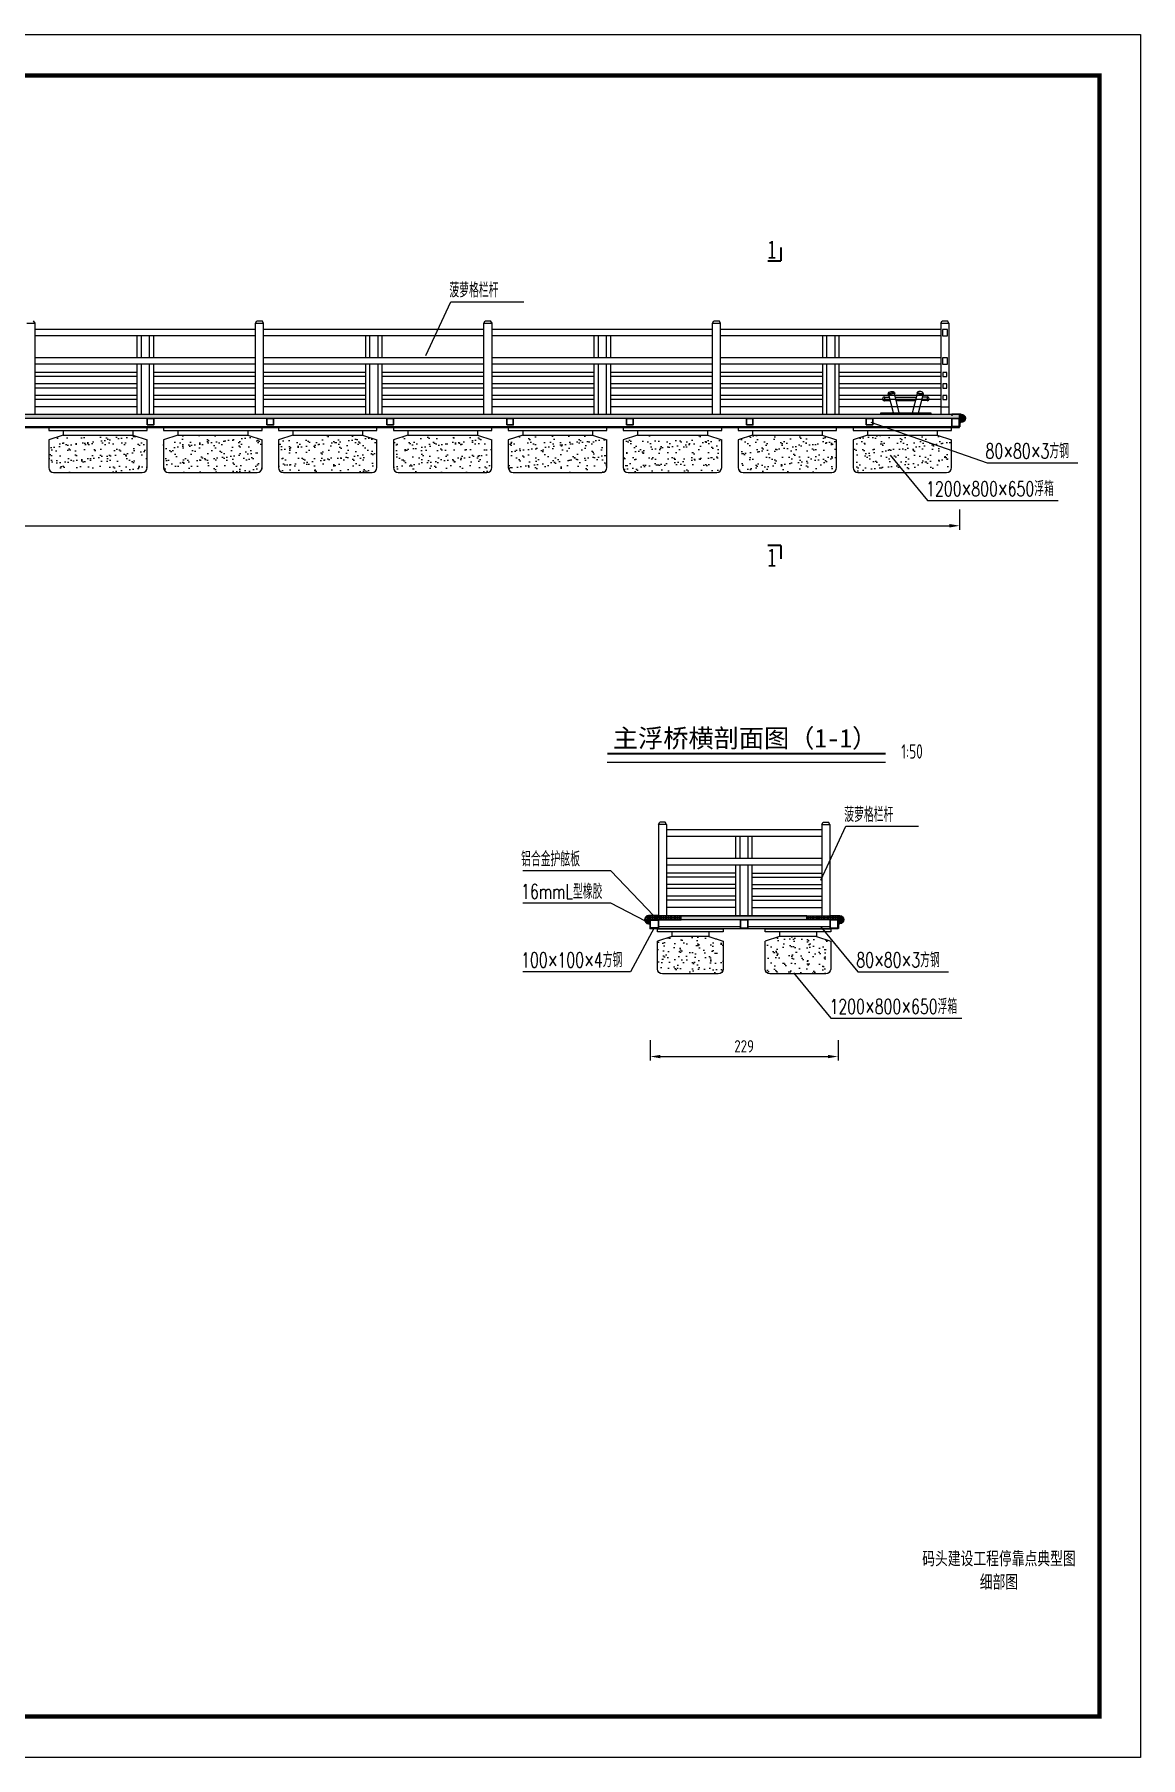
# Model space of a CAD drawing. Header units: inches. Extents: x 23 to 70, y 0 to 119.
# Drawn here: x 46.94 to 60.42, y -0.45 to 20.55 of the extents above; entities that cross this region are included whole.
import ezdxf
from ezdxf.enums import TextEntityAlignment as Align

# ---------------------------------------------------------------- set-up
doc = ezdxf.new("R2010")
doc.units = ezdxf.units.IN
doc.header["$MEASUREMENT"] = 0
doc.linetypes.add('DASH', pattern=[0.35, 0.25, -0.1])
for name, color, linetype, lineweight in [('000文字', 3, 'Continuous', 18), ('000标注', 3, 'Continuous', 18), ('00标注文字', 2, 'Continuous', 15), ('JZYS-01-文本层', 7, 'Continuous', 18)]:
    doc.layers.add(name, color=color, linetype=linetype, lineweight=lineweight)
for name, color, linetype in [('DXPM', 4, 'Continuous'), ('lmfx', 5, 'Continuous'), ('lmmt', 2, 'Continuous'), ('PUB_TEXT', 7, 'Continuous'), ('图框', 7, 'Continuous'), ('标尺', 1, 'Continuous'), ('栏杆', 2, 'Continuous'), ('辅助', 7, 'Continuous'), ('钢结构', 5, 'Continuous')]:
    doc.layers.add(name, color=color, linetype=linetype)
doc.styles.add('3.5号仿宋', font='仿宋GB2312.ttf', dxfattribs={"width": 0.714286, "height": 0.0035})
doc.styles.add('ECIDI', font='仿宋GB2312.ttf', dxfattribs={"width": 0.7})
doc.styles.get("Standard").update_dxf_attribs({"font": 'txt', "bigfont": 'gbcbig.shx'})
doc.styles.add('TSSD_Dimension', font='tssdeng.shx', dxfattribs={"width": 0.8, "bigfont": 'hztxt.shx'})
doc.styles.add('黑体', font='')
doc.styles.get('黑体').set_extended_font_data('SimHei')
doc.dimstyles.new('TSSD_200_1_3.5', dxfattribs={"dimscale": 0.25, "dimtxt": 2.85, "dimasz": 2.5, "dimexe": 1, "dimexo": 2.5, "dimgap": 1, "dimtad": 1, "dimdec": 0, "dimlfac": 100, "dimzin": 0, "dimdsep": 46, "dimtxsty": 'TSSD_Dimension', "dimcen": 0, "dimdle": 1, "dimclrd": 3, "dimclre": 3, "dimclrt": 7, "dimadec": 1, "dimazin": 0, "dimtfac": 1, "dimtdec": 0, "dimtix": 1, "dimtmove": 2, "dimatfit": 3, "dimfxl": 5, "dimfxlon": 1, "dimtolj": 1, "dimtzin": 0, "dimarcsym": 0})

# ---------------------------------------------------------------- blocks, each defined once
blk = doc.blocks.new('fxlm')
at = {"layer": '标尺'}
h = blk.add_hatch(dxfattribs=at)
h.set_pattern_fill('AR-SAND', color=251, scale=3)
h.set_pattern_definition([(37.5, (-492.61, 4373.36), (-4.8000939, 146.8239712), [0, -115.824, 0, -129.54, 0, -123.825]), (7.5, (-492.6, 4373.36), (134.856985, 215.04753), [0, -62.484, 0, -104.394, 0, -40.005]), (327.5, (-586.33, 4373.36), (237.297711, 0.4311554), [0, -38.1, 0, -137.16, 0, -179.07]), (317.5, (-586.33, 4373.36), (229.0669357, 66.878797), [0, -19.05, 0, -89.916, 0, -102.87])])
h.paths.add_polyline_path([(7362395, 3819266, 0.414214), (7362335, 3819326), (7361995, 3819326), (7361938, 3819151), (7361938, 3818701), (7361995, 3818526), (7362335, 3818526, 0.414214), (7362395, 3818586)])
at = {"layer": '栏杆', "color": 5}
for p, q in [((7361883, 3819326), (7361845, 3819326)), ((7361845, 3819326), (7361845, 3818526)), ((7361883, 3818526), (7361883, 3819326)), ((7361938, 3819151), (7361995, 3819326)), ((7362335, 3819326), (7361995, 3819326)), ((7361883, 3819151), (7361938, 3819151)), ((7361938, 3818701), (7361938, 3819151)), ((7362395, 3818586), (7362395, 3819266)), ((7361883, 3818701), (7361938, 3818701)), ((7361938, 3818701), (7361995, 3818526)), ((7361845, 3818526), (7361883, 3818526)), ((7361995, 3818526), (7362335, 3818526))]:
    blk.add_line(p, q, dxfattribs=at)
for centre, start, end in [((7362335, 3819266), 0, 90), ((7362335, 3818586), 270, 0)]:
    blk.add_arc(centre, 60, start, end, dxfattribs=at)
blk = doc.blocks.new('x')
at = {"layer": 'lmfx', "color": 7}
blk.add_lwpolyline([(7362307, 3813659), (7362287, 3813659), (7362287, 3813559), (7362445, 3813559), (7362445, 3813609), (7362441, 3813609), (7362441, 3813563), (7362291, 3813563), (7362291, 3813655), (7362307, 3813655), (7362307, 3813659)], close=True, dxfattribs=at)
at = {"layer": '栏杆', "color": 7}
for p, q in [((7362287, 3813559), (7362287, 3813547)), ((7362287, 3813547), (7362297, 3813547)), ((7362289, 3813557), (7362289, 3813549)), ((7362289, 3813557), (7362389, 3813557)), ((7362297, 3813549), (7362289, 3813549)), ((7362297, 3813547), (7362297, 3813549)), ((7362381, 3813547), (7362381, 3813549)), ((7362381, 3813549), (7362389, 3813549)), ((7362391, 3813547), (7362381, 3813547)), ((7362391, 3813559), (7362391, 3813547))]:
    blk.add_line(p, q, dxfattribs=at)
at = {"layer": '钢结构', "color": 7}
blk.add_line((7362389, 3813549), (7362389, 3813557), dxfattribs=at)
blk = doc.blocks.new('d')
at = {"layer": '钢结构', "color": 5}
for p, q in [((3001302, 1589187), (3001312, 1589187)), ((3001302, 1589182), (3001312, 1589182)), ((3001302, 1589182), (3001302, 1589174)), ((3001302, 1589174), (3001327, 1589174)), ((3001311, 1589195), (3001393, 1589195)), ((3001312, 1589182), (3001312, 1589187)), ((3001327, 1589195), (3001327, 1589220)), ((3001327, 1589187), (3001377, 1589187)), ((3001327, 1589182), (3001327, 1589187)), ((3001327, 1589182), (3001327, 1589182)), ((3001327, 1589182), (3001327, 1589174)), ((3001335, 1589195), (3001335, 1589225)), ((3001348, 1589228), (3001348, 1589195)), ((3001356, 1589228), (3001356, 1589195)), ((3001369, 1589195), (3001369, 1589225)), ((3001377, 1589195), (3001377, 1589220)), ((3001377, 1589182), (3001377, 1589187)), ((3001377, 1589182), (3001377, 1589182)), ((3001377, 1589182), (3001377, 1589174)), ((3001377, 1589174), (3001402, 1589174)), ((3001392, 1589187), (3001402, 1589187)), ((3001392, 1589182), (3001392, 1589187)), ((3001392, 1589182), (3001402, 1589182)), ((3001402, 1589174), (3001402, 1589182))]:
    blk.add_line(p, q, dxfattribs=at)
for radius, start, end in [(50, 0, 180), (42, 10.9806, 169.0194)]:
    blk.add_arc((3001352, 1589187), radius, start, end, dxfattribs=at)
blk = doc.blocks.new('12')
at = {"layer": '标尺'}
h = blk.add_hatch(dxfattribs=at)
h.set_pattern_fill('AR-SAND', color=251, scale=3)
h.set_pattern_definition([(37.5, (1537.07, -550), (-4.8000939, 146.8239712), [0, -115.824, 0, -129.54, 0, -123.825]), (7.5, (1537.07, -550), (134.856985, 215.04753), [0, -62.484, 0, -104.394, 0, -40.005]), (327.5, (1443.35, -550), (237.297711, 0.4311554), [0, -38.1, 0, -137.16, 0, -179.07]), (317.5, (1443.35, -550), (229.0669357, 66.878797), [0, -19.05, 0, -89.916, 0, -102.87])])
h.paths.add_polyline_path([(7326599, 3802014), (7326424, 3802071), (7325574, 3802071), (7325399, 3802014), (7325399, 3801674, 0.414214), (7325459, 3801614), (7326539, 3801614, 0.414214), (7326599, 3801674)])
at = {"layer": '栏杆', "color": 5}
for p, q in [((7325399, 3802164), (7325399, 3802126)), ((7326599, 3802164), (7325399, 3802164)), ((7325399, 3802126), (7326599, 3802126)), ((7325574, 3802071), (7325399, 3802014)), ((7325574, 3802126), (7325574, 3802071)), ((7325574, 3802071), (7326424, 3802071)), ((7326424, 3802126), (7326424, 3802071)), ((7326424, 3802071), (7326599, 3802014)), ((7326599, 3802126), (7326599, 3802164)), ((7325399, 3802014), (7325399, 3801674)), ((7326599, 3801674), (7326599, 3802014)), ((7325459, 3801614), (7326539, 3801614))]:
    blk.add_line(p, q, dxfattribs=at)
for centre, start, end in [((7325459, 3801674), 180, 270), ((7326539, 3801674), 270, 0)]:
    blk.add_arc(centre, 60, start, end, dxfattribs=at)
blk = doc.blocks.new('*D219')
at = {"layer": 'Defpoints', "color": 0, "transparency": 16777216}
for p in [(26.012, 15.76), (58.212, 15.76), (58.212, 14.562)]:
    blk.add_point(p, dxfattribs=at)
at = {"layer": '辅助', "color": 3, "linetype": 'ByBlock', "lineweight": -2, "transparency": 16777216}
for p, q in [((26.012, 14.762), (26.012, 14.512)), ((58.212, 14.762), (58.212, 14.512))]:
    blk.add_line(p, q, dxfattribs=at)
at = {"layer": '辅助', "color": 3, "lineweight": -2, "transparency": 16777216}
blk.add_line((26.137, 14.562), (58.087, 14.562), dxfattribs=at)
at = {"layer": '辅助', "color": 3, "transparency": 16777216}
for points in [[(26.137, 14.583), (26.137, 14.541), (26.012, 14.562)], [(58.087, 14.583), (58.087, 14.541), (58.212, 14.562)]]:
    blk.add_solid(points, dxfattribs=at)
at = {"layer": '辅助', "color": 7, "transparency": 16777216, "insert": (42.112, 14.687), "char_height": 0.15, "attachment_point": 5, "style": 'TSSD_Dimension'}
blk.add_mtext('\\A1;3220', dxfattribs=at)
blk = doc.blocks.new('*D220')
at = {"layer": 'Defpoints', "color": 0, "transparency": 16777216}
for p in [(54.441, 9.649), (56.731, 9.649), (56.731, 8.093)]:
    blk.add_point(p, dxfattribs=at)
at = {"layer": '辅助', "color": 3, "linetype": 'ByBlock', "lineweight": -2, "transparency": 16777216}
for p, q in [((54.441, 8.293), (54.441, 8.043)), ((56.731, 8.293), (56.731, 8.043))]:
    blk.add_line(p, q, dxfattribs=at)
at = {"layer": '辅助', "color": 3, "lineweight": -2, "transparency": 16777216}
blk.add_line((54.566, 8.093), (56.606, 8.093), dxfattribs=at)
at = {"layer": '辅助', "color": 3, "transparency": 16777216}
for points in [[(54.566, 8.113), (54.566, 8.072), (54.441, 8.093)], [(56.606, 8.113), (56.606, 8.072), (56.731, 8.093)]]:
    blk.add_solid(points, dxfattribs=at)
at = {"layer": '辅助', "color": 7, "transparency": 16777216, "insert": (55.586, 8.218), "char_height": 0.15, "attachment_point": 5, "style": 'TSSD_Dimension'}
blk.add_mtext('\\A1;229', dxfattribs=at)
blk = doc.blocks.new('A$C54130089')
at = {"color": 2}
for p, q in [((163, 254), (84, 238)), ((148, 10), (91, 228)), ((160, 242), (92, 228)), ((220, 10), (160, 242)), ((380, 10), (440, 242)), ((437, 254), (516, 238)), ((440, 242), (508, 228)), ((452, 10), (509, 228)), ((35, 204), (40, 204)), ((35, 154), (40, 154)), ((40, 204), (40, 154)), ((40, 199), (99, 199)), ((40, 159), (109, 159)), ((171, 199), (429, 199)), ((182, 159), (418, 159)), ((560, 159), (491, 159)), ((560, 199), (501, 199)), ((560, 204), (560, 154)), ((565, 204), (560, 204)), ((565, 154), (560, 154))]:
    blk.add_line(p, q, dxfattribs=at)
for points in [[(92, 228), (87, 227), (84, 238, -0.591967), (163, 254), (165, 243), (160, 242)], [(508, 228), (513, 227), (516, 238, 0.591967), (437, 254), (435, 243), (440, 242)]]:
    blk.add_lwpolyline(points, format="xyb", dxfattribs=at)
blk.add_lwpolyline([(-5, 10), (605, 10), (605, 0), (-5, 0)], close=True, dxfattribs=at)
for centre, start, end in [((41, 179), 102.6804, 257.3196), ((559, 179), 282.6804, 77.3196)]:
    blk.add_arc(centre, 25.6, start, end, dxfattribs=at)

msp = doc.modelspace()

# ---------------------------------------------------------------- hatches: boundary and pattern name
at = {"layer": 'lmmt'}
h = msp.add_hatch(dxfattribs=at)
h.set_pattern_fill('BRASS', color=251, scale=0.004)
h.set_pattern_definition([(0, (-7297.74936, -3786.954045), (0, 0.0254), []), (0, (-7297.74936, -3786.941345), (0, 0.0254), [0.0127, -0.00635])])
h.paths.add_polyline_path([(26.012, 15.92), (58.212, 15.92), (58.212, 15.87), (26.012, 15.87)])
h = msp.add_hatch(dxfattribs=at)
h.set_pattern_fill('BRASS', color=251, scale=0.004)
h.set_pattern_definition([(360, (-3767.497675, 7369.43888), (6e-18, 0.0254), []), (360, (-3767.497675, 7369.45158), (6e-18, 0.0254), [0.0127, -0.00635])])
h.paths.add_polyline_path([(54.441, 9.809), (54.441, 9.759), (54.821, 9.759), (54.821, 9.809)])
h = msp.add_hatch(dxfattribs=at)
h.set_pattern_fill('BRASS', color=251, scale=0.004)
h.set_pattern_definition([(360, (-3767.788645, 7369.43888), (6e-18, 0.0254), []), (360, (-3767.788645, 7369.45158), (6e-18, 0.0254), [0.0127, -0.00635])])
edge = h.paths.add_edge_path()
edge.add_line((56.732, 9.809), (56.732, 9.759))
edge.add_line((56.732, 9.759), (54.779, 9.759))
edge.add_line((54.531, 9.759), (54.531, 9.809))
edge.add_line((54.531, 9.809), (56.732, 9.809))
h = msp.add_hatch(dxfattribs=at)
h.set_pattern_fill('BRASS', color=251, scale=0.004)
h.set_pattern_definition([(360, (-3768.167675, 7369.43888), (6e-18, 0.0254), []), (360, (-3768.167675, 7369.45158), (6e-18, 0.0254), [0.0127, -0.00635])])
h.paths.add_polyline_path([(56.731, 9.809), (56.731, 9.759), (56.351, 9.759), (56.351, 9.809)])

# ---------------------------------------------------------------- linework, layer by layer
at = {"linetype": 'Continuous', "lineweight": 18, "const_width": 0.05}
msp.add_lwpolyline([(24.541, 20.05), (59.916, 20.05), (59.916, 0.05), (24.541, 0.05)], close=True, dxfattribs=at)
at = {"layer": '000标注', "const_width": 0.025}
for points in [[(56.037, 17.956), (56.037, 17.789)], [(55.871, 17.789), (56.037, 17.789)], [(55.871, 14.325), (56.037, 14.325)], [(56.037, 14.325), (56.037, 14.158)]]:
    msp.add_lwpolyline(points, dxfattribs=at)
at = {"layer": '00标注文字'}
for points in [[(51.71, 16.635), (52.013, 17.29), (52.901, 17.29)], [(57.129, 15.825), (58.546, 15.329), (59.651, 15.329)], [(57.366, 15.423), (57.821, 14.87), (59.414, 14.87)], [(56.521, 10.244), (56.825, 10.899), (57.712, 10.899)], [(54.487, 9.809), (53.962, 10.357), (52.888, 10.357)], [(54.384, 9.744), (53.962, 9.961), (52.888, 9.961)], [(54.49, 9.663), (54.203, 9.126), (52.888, 9.126)], [(56.515, 9.679), (56.971, 9.126), (58.076, 9.126)], [(56.189, 9.113), (56.644, 8.56), (58.237, 8.56)]]:
    msp.add_lwpolyline(points, dxfattribs=at)
at = {"layer": 'JZYS-01-文本层', "const_width": 0.025, "flags": 128}
msp.add_lwpolyline([(53.918, 11.785), (57.309, 11.785)], dxfattribs=at)
at = {"layer": 'JZYS-01-文本层', "flags": 128}
msp.add_lwpolyline([(53.918, 11.681), (57.309, 11.681)], dxfattribs=at)
at = {"layer": 'lmmt', "color": 2}
for p, q in [((46.847, 17.03), (46.947, 17.03)), ((46.947, 17.03), (46.93, 17.06)), ((46.947, 15.92), (46.947, 17.03)), ((49.631, 17.03), (49.649, 17.06)), ((49.631, 15.92), (49.631, 17.03)), ((49.631, 17.03), (49.731, 17.03)), ((49.649, 17.06), (49.713, 17.06)), ((49.731, 17.03), (49.713, 17.06)), ((49.731, 15.92), (49.731, 17.03)), ((52.415, 17.03), (52.433, 17.06)), ((52.415, 15.92), (52.415, 17.03)), ((52.415, 17.03), (52.515, 17.03)), ((52.433, 17.06), (52.497, 17.06)), ((52.515, 17.03), (52.497, 17.06)), ((52.515, 15.92), (52.515, 17.03)), ((55.199, 17.03), (55.217, 17.06)), ((55.199, 15.92), (55.199, 17.03)), ((55.199, 17.03), (55.299, 17.03)), ((55.217, 17.06), (55.281, 17.06)), ((55.299, 17.03), (55.281, 17.06)), ((55.299, 15.92), (55.299, 17.03)), ((57.982, 17.03), (58, 17.06)), ((57.982, 17.03), (57.982, 15.92)), ((57.982, 17.03), (58.082, 17.03)), ((58, 17.06), (58.065, 17.06)), ((58.082, 17.03), (58.065, 17.06)), ((58.082, 17.03), (58.082, 15.92)), ((49.631, 16.955), (46.947, 16.955)), ((49.631, 16.878), (46.947, 16.878)), ((48.189, 16.878), (48.189, 16.608)), ((48.239, 16.878), (48.239, 16.608)), ((48.339, 16.878), (48.339, 16.608)), ((48.389, 16.878), (48.389, 16.608)), ((52.415, 16.955), (49.731, 16.955)), ((52.415, 16.878), (49.731, 16.878)), ((50.973, 16.878), (50.973, 16.608)), ((51.023, 16.878), (51.023, 16.608)), ((51.123, 16.878), (51.123, 16.608)), ((51.173, 16.878), (51.173, 16.608)), ((55.199, 16.955), (52.515, 16.955)), ((55.199, 16.878), (52.515, 16.878)), ((53.757, 16.878), (53.757, 16.608)), ((53.807, 16.878), (53.807, 16.608)), ((53.907, 16.878), (53.907, 16.608)), ((53.957, 16.878), (53.957, 16.608)), ((57.982, 16.955), (55.299, 16.955)), ((57.982, 16.878), (55.299, 16.878)), ((56.541, 16.878), (56.541, 16.608)), ((56.591, 16.878), (56.591, 16.608)), ((56.691, 16.878), (56.691, 16.608)), ((56.741, 16.878), (56.741, 16.608)), ((49.631, 16.608), (46.947, 16.608)), ((52.415, 16.608), (49.731, 16.608)), ((55.199, 16.608), (52.515, 16.608)), ((57.982, 16.608), (55.299, 16.608)), ((49.631, 16.53), (46.947, 16.53)), ((48.189, 16.43), (46.947, 16.43)), ((48.189, 16.38), (46.947, 16.38)), ((48.189, 16.53), (48.189, 15.92)), ((48.239, 16.53), (48.239, 15.92)), ((48.339, 16.53), (48.339, 15.92)), ((48.389, 16.53), (48.389, 15.92)), ((49.631, 16.43), (48.389, 16.43)), ((49.631, 16.38), (48.389, 16.38)), ((52.415, 16.53), (49.731, 16.53)), ((50.973, 16.43), (49.731, 16.43)), ((50.973, 16.38), (49.731, 16.38)), ((50.973, 16.53), (50.973, 15.92)), ((51.023, 16.53), (51.023, 15.92)), ((51.123, 16.53), (51.123, 15.92)), ((51.173, 16.53), (51.173, 15.92)), ((52.415, 16.43), (51.173, 16.43)), ((52.415, 16.38), (51.173, 16.38)), ((55.199, 16.53), (52.515, 16.53)), ((53.757, 16.43), (52.515, 16.43)), ((53.757, 16.38), (52.515, 16.38)), ((53.757, 16.53), (53.757, 15.92)), ((53.807, 16.53), (53.807, 15.92)), ((53.907, 16.53), (53.907, 15.92)), ((53.957, 16.53), (53.957, 15.92)), ((55.199, 16.43), (53.957, 16.43)), ((55.199, 16.38), (53.957, 16.38)), ((57.982, 16.53), (55.299, 16.53)), ((56.541, 16.43), (55.299, 16.43)), ((56.541, 16.38), (55.299, 16.38)), ((56.541, 16.53), (56.541, 15.92)), ((56.591, 16.53), (56.591, 15.92)), ((56.691, 16.53), (56.691, 15.92)), ((56.741, 16.53), (56.741, 15.92)), ((57.982, 16.43), (56.741, 16.43)), ((57.982, 16.38), (56.741, 16.38)), ((48.189, 16.29), (46.947, 16.29)), ((48.189, 16.24), (46.947, 16.24)), ((49.631, 16.29), (48.389, 16.29)), ((49.631, 16.24), (48.389, 16.24)), ((50.973, 16.29), (49.731, 16.29)), ((50.973, 16.24), (49.731, 16.24)), ((52.415, 16.29), (51.173, 16.29)), ((52.415, 16.24), (51.173, 16.24)), ((53.757, 16.29), (52.515, 16.29)), ((53.757, 16.24), (52.515, 16.24)), ((55.199, 16.29), (53.957, 16.29)), ((55.199, 16.24), (53.957, 16.24)), ((56.541, 16.29), (55.299, 16.29)), ((56.541, 16.24), (55.299, 16.24)), ((57.982, 16.29), (56.741, 16.29)), ((57.982, 16.24), (56.741, 16.24)), ((48.189, 16.15), (46.947, 16.15)), ((48.189, 16.1), (46.947, 16.1)), ((48.189, 16.01), (46.947, 16.01)), ((49.631, 16.15), (48.389, 16.15)), ((49.631, 16.1), (48.389, 16.1)), ((49.631, 16.01), (48.389, 16.01)), ((50.973, 16.15), (49.731, 16.15)), ((50.973, 16.1), (49.731, 16.1)), ((50.973, 16.01), (49.731, 16.01)), ((52.415, 16.15), (51.173, 16.15)), ((52.415, 16.1), (51.173, 16.1)), ((52.415, 16.01), (51.173, 16.01)), ((53.757, 16.15), (52.515, 16.15)), ((53.757, 16.1), (52.515, 16.1)), ((53.757, 16.01), (52.515, 16.01)), ((55.199, 16.15), (53.957, 16.15)), ((55.199, 16.1), (53.957, 16.1)), ((55.199, 16.01), (53.957, 16.01)), ((56.541, 16.15), (55.299, 16.15)), ((56.541, 16.1), (55.299, 16.1)), ((56.541, 16.01), (55.299, 16.01)), ((57.982, 16.15), (56.741, 16.15)), ((57.982, 16.1), (56.741, 16.1)), ((57.982, 16.01), (56.741, 16.01)), ((54.541, 10.919), (54.559, 10.949)), ((54.623, 10.949), (54.559, 10.949)), ((54.641, 10.919), (54.623, 10.949)), ((56.531, 10.919), (56.549, 10.949)), ((56.549, 10.949), (56.613, 10.949)), ((56.631, 10.919), (56.613, 10.949)), ((56.351, 9.809), (54.821, 9.809)), ((56.351, 9.759), (54.821, 9.759)), ((56.351, 9.759), (54.821, 9.759))]:
    msp.add_line(p, q, dxfattribs=at)
at = {"layer": 'lmmt', "color": 0}
for p, q in [((26.012, 15.77), (58.132, 15.77)), ((26.012, 15.76), (58.212, 15.76))]:
    msp.add_line(p, q, dxfattribs=at)
at = {"layer": 'lmmt', "color": 40}
for p, q in [((58.212, 15.76), (58.212, 15.87)), ((54.441, 9.649), (54.441, 9.759)), ((56.731, 9.649), (56.731, 9.759))]:
    msp.add_line(p, q, dxfattribs=at)
at = {"layer": 'lmmt', "color": 7}
msp.add_line((56.731, 9.649), (54.441, 9.649), dxfattribs=at)
at = {"layer": 'lmmt', "color": 2}
msp.add_lwpolyline([(26.012, 15.92), (58.212, 15.92), (58.212, 15.87), (26.012, 15.87)], close=True, dxfattribs=at)
at = {"layer": 'lmmt', "color": 7, "lineweight": 30}
for points in [[(48.313, 15.79), (48.393, 15.79), (48.393, 15.87), (48.313, 15.87)], [(49.773, 15.79), (49.853, 15.79), (49.853, 15.87), (49.773, 15.87)], [(51.233, 15.79), (51.313, 15.79), (51.313, 15.87), (51.233, 15.87)], [(52.693, 15.79), (52.773, 15.79), (52.773, 15.87), (52.693, 15.87)], [(54.153, 15.79), (54.233, 15.79), (54.233, 15.87), (54.153, 15.87)], [(55.613, 15.79), (55.693, 15.79), (55.693, 15.87), (55.613, 15.87)], [(57.073, 15.79), (57.153, 15.79), (57.153, 15.87), (57.073, 15.87)]]:
    msp.add_lwpolyline(points, close=True, dxfattribs=at)
at = {"layer": 'lmmt', "color": 40}
for points in [[(54.441, 9.809), (54.441, 9.759), (54.821, 9.759), (54.821, 9.809)], [(56.731, 9.809), (56.731, 9.759), (56.351, 9.759), (56.351, 9.809)]]:
    msp.add_lwpolyline(points, close=True, dxfattribs=at)
msp.add_lwpolyline([(54.821, 9.809), (56.351, 9.809), (56.351, 9.759), (54.821, 9.759)], dxfattribs=at)
at = {"layer": '图框', "color": 7, "linetype": 'Continuous', "lineweight": 18, "flags": 128}
msp.add_lwpolyline([(23.291, 20.55), (60.416, 20.55), (60.416, -0.45), (23.291, -0.45)], close=True, dxfattribs=at)
at = {"layer": '栏杆', "color": 253}
msp.add_line((57.982, 16.01), (58.082, 16.01), dxfattribs=at)
at = {"layer": '栏杆', "color": 2}
for p, q in [((54.541, 10.919), (54.541, 9.809)), ((54.641, 10.919), (54.541, 10.919)), ((54.641, 10.919), (54.641, 9.809)), ((54.641, 10.859), (56.531, 10.859)), ((54.641, 10.779), (56.531, 10.779)), ((55.486, 10.509), (55.486, 10.779)), ((55.536, 10.509), (55.536, 10.779)), ((55.636, 10.509), (55.636, 10.779)), ((55.686, 10.509), (55.686, 10.779)), ((56.531, 10.919), (56.531, 9.809)), ((56.531, 10.919), (56.631, 10.919)), ((56.631, 10.919), (56.631, 9.809)), ((54.641, 10.509), (56.531, 10.509)), ((54.641, 10.429), (56.531, 10.429)), ((55.486, 10.329), (54.641, 10.329)), ((55.486, 9.809), (55.486, 10.429)), ((55.536, 9.809), (55.536, 10.429)), ((55.636, 9.809), (55.636, 10.429)), ((55.686, 9.809), (55.686, 10.429)), ((55.686, 10.329), (56.531, 10.329)), ((55.486, 10.279), (54.641, 10.279)), ((55.486, 10.189), (54.641, 10.189)), ((55.486, 10.139), (54.641, 10.139)), ((55.686, 10.279), (56.531, 10.279)), ((55.686, 10.189), (56.531, 10.189)), ((55.686, 10.139), (56.531, 10.139)), ((55.486, 10.049), (54.641, 10.049)), ((55.486, 9.999), (54.641, 9.999)), ((55.486, 9.909), (54.641, 9.909)), ((55.686, 10.049), (56.531, 10.049)), ((55.686, 9.999), (56.531, 9.999)), ((55.686, 9.909), (56.531, 9.909))]:
    msp.add_line(p, q, dxfattribs=at)
at = {"layer": '栏杆', "color": 253}
for points in [[(58.064, 16.955), (58.001, 16.955), (58.001, 16.878), (58.064, 16.878)], [(58.064, 16.608), (58.001, 16.608), (58.001, 16.53), (58.064, 16.53)], [(58.057, 16.43), (58.007, 16.43), (58.007, 16.38), (58.057, 16.38)], [(58.057, 16.29), (58.007, 16.29), (58.007, 16.24), (58.057, 16.24)], [(58.057, 16.15), (58.007, 16.15), (58.007, 16.1), (58.057, 16.1)]]:
    msp.add_lwpolyline(points, close=True, dxfattribs=at)
at = {"layer": '栏杆', "color": 7}
for points in [[(58.212, 15.77), (58.212, 15.87), (58.112, 15.87), (58.112, 15.77)], [(58.208, 15.774), (58.208, 15.866), (58.116, 15.866), (58.116, 15.774)], [(54.441, 9.659), (54.441, 9.759), (54.541, 9.759), (54.541, 9.659)], [(54.445, 9.663), (54.445, 9.755), (54.537, 9.755), (54.537, 9.663)], [(55.636, 9.659), (55.636, 9.759), (55.536, 9.759), (55.536, 9.659)], [(55.632, 9.663), (55.632, 9.755), (55.54, 9.755), (55.54, 9.663)], [(56.731, 9.659), (56.731, 9.759), (56.631, 9.759), (56.631, 9.659)], [(56.727, 9.663), (56.727, 9.755), (56.635, 9.755), (56.635, 9.663)]]:
    msp.add_lwpolyline(points, close=True, dxfattribs=at)
at = {"layer": '钢结构', "color": 7, "linetype": 'DASH', "ltscale": 10}
for p, q in [((54.541, 9.679), (55.536, 9.679)), ((55.636, 9.679), (56.631, 9.679))]:
    msp.add_line(p, q, dxfattribs=at)

# ---------------------------------------------------------------- block references
at = {"layer": 'lmfx', "color": 5, "xscale": -0.001, "yscale": 0.001, "zscale": 0.001, "rotation": 90}
for p in [(3873.857, 7371.494), (3875.167, 7371.494)]:
    msp.add_blockref('fxlm', p, dxfattribs=at)
at = {"layer": 'lmmt', "color": 2, "xscale": 0.001, "yscale": 0.001, "zscale": 0.001}
msp.add_blockref('A$C54130089', (57.257, 15.93), dxfattribs=at)
at = {"layer": 'lmmt', "color": 40, "xscale": 0.001, "yscale": 0.001, "zscale": 0.001}
for p in [(-7278.286, -3786.404), (-7276.886, -3786.404), (-7275.486, -3786.404), (-7274.086, -3786.404), (-7272.686, -3786.404), (-7271.286, -3786.404), (-7269.886, -3786.404), (-7268.486, -3786.404)]:
    msp.add_blockref('12', p, dxfattribs=at)
at = {"layer": '钢结构', "color": 7, "yscale": 0.001, "zscale": 0.001}
for name, p, xscale, rotation in [('x', (3871.775, 7378.211), -0.001, 90), ('d', (-1530.955, -2985.48), -0.001, 270), ('d', (1643.609, -2991.591), 0.001, 89.99999999999999), ('x', (-3759.122, 7372.1), 0.001, 270), ('x', (3870.294, 7372.1), -0.001, 90), ('d', (-1532.436, -2991.591), -0.001, 270)]:
    msp.add_blockref(name, p, dxfattribs=dict(at, xscale=xscale, rotation=rotation))

# ---------------------------------------------------------------- texts
at = {"layer": '000文字', "color": 3, "style": 'ECIDI', "width": 0.7}
for p in [(55.925, 17.928), (55.925, 14.174)]:
    msp.add_text('1', height=0.225, dxfattribs=at).set_placement(p, align=Align.MIDDLE)
at = {"layer": '00标注文字', "lineweight": 0, "width": 0.7}
for s, p in [('菠萝格栏杆', (51.995, 17.344)), ('80×80×3方钢', (58.527, 15.383)), ('1200×800×650浮箱', (57.803, 14.923)), ('菠萝格栏杆', (56.806, 10.952)), ('铝合金护舷板', (52.869, 10.41)), ('16mmL型橡胶', (52.869, 10.014)), ('100×100×4方钢', (52.869, 9.18)), ('80×80×3方钢', (56.953, 9.18)), ('1200×800×650浮箱', (56.626, 8.613))]:
    msp.add_text(s, height=0.18, dxfattribs=at).set_placement(p)
at = {"layer": 'DXPM', "style": '黑体'}
msp.add_text('主浮桥横剖面图（1-1）', height=0.225, dxfattribs=at).set_placement((55.598, 11.977), align=Align.MIDDLE)
at = {"layer": 'JZYS-01-文本层', "style": 'TSSD_Dimension', "width": 0.7}
msp.add_text('1:50', height=0.175, dxfattribs=at).set_placement((57.501, 11.724))
at = {"layer": 'PUB_TEXT', "color": 3, "linetype": 'Continuous', "lineweight": 18, "style": '3.5号仿宋', "width": 0.714286}
for s, p in [('码头建设工程停靠点典型图', (58.691, 1.976)), ('细部图', (58.691, 1.691))]:
    msp.add_text(s, height=0.16, dxfattribs=at).set_placement(p, align=Align.MIDDLE_CENTER)

# ---------------------------------------------------------------- dimensions: what is measured, and where the dimension line sits
at = {"layer": '辅助'}
for base, p1, p2, picture, middle in [((58.212, 14.562), (26.012, 15.76), (58.212, 15.76), '*D219', (42.112, 14.687)), ((56.731, 8.093), (54.441, 9.649), (56.731, 9.649), '*D220', (55.586, 8.218))]:
    dim = msp.add_linear_dim(base=base, p1=p1, p2=p2, dimstyle='TSSD_200_1_3.5', override={"dimscale": 0.05, "dimtxt": 3, "dimfxl": 4}, dxfattribs=at)
    dim.commit()
    dim.dimension.update_dxf_attribs({"geometry": picture, "text_midpoint": middle})

doc.saveas('drawing.dxf')
